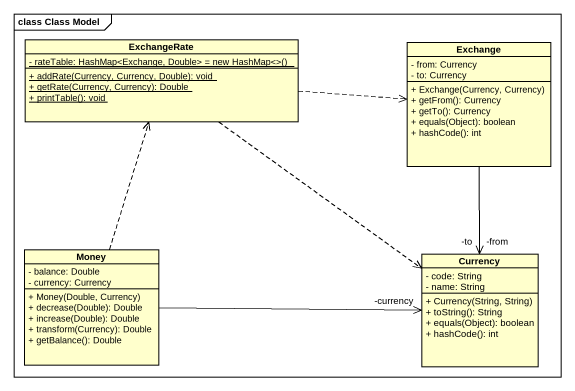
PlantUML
@startuml
mainframe class Class Model
hide circle
hide empty members
skinparam classAttributeIconSize 0
class ExchangeRate {
  {static} {field} - rateTable: HashMap<Exchange, Double> = new HashMap<>()
  {static} + addRate(Currency, Currency, Double): void
  {static} + getRate(Currency, Currency): Double
  {static} + printTable(): void
}
class Exchange {
  - from: Currency
  - to: Currency
  + Exchange(Currency, Currency)
  + getFrom(): Currency
  + getTo(): Currency
  + equals(Object): boolean
  + hashCode(): int
}
class Money {
  - balance: Double
  - currency: Currency
  + Money(Double, Currency)
  + decrease(Double): Double
  + increase(Double): Double
  + transform(Currency): Double
  + getBalance(): Double
}
class Currency {
  - code: String
  - name: String
  + Currency(String, String)
  + toString(): String
  + equals(Object): boolean
  + hashCode(): int
}
ExchangeRate .right.> Exchange
ExchangeRate ..> Currency
Exchange --> "-from" Currency
Exchange --> "-to" Currency
Money .up.> ExchangeRate
Money -right-> "-currency" Currency
@enduml
